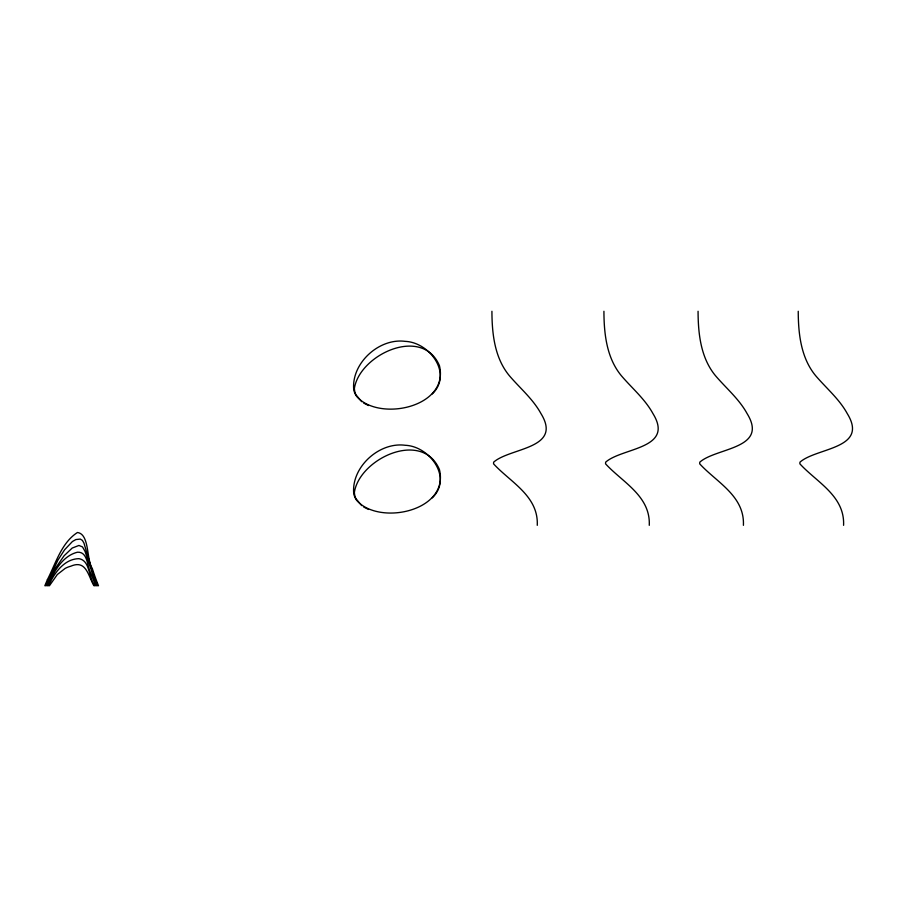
<?xml version="1.0" encoding="UTF-8"?>
<svg xmlns="http://www.w3.org/2000/svg" width="897" height="897" viewBox="0 0 897 897"><rect width="100%" height="100%" fill="white"/><g stroke="black" fill="none" stroke-linecap="round" stroke-linejoin="round"><path stroke-width="1.35" d="M432.264 393.962C453.019 373.903 429.708 342.295 405.197 341.365C378.949 337.81 350.985 363.509 353.766 389.993A19.252 18.366 49.2 0 0 356.614 396.396C379.039 422.218 449.61 407.216 439.429 365.606C422.218 325.319 359.619 354.719 354.393 388.367A15.698 15.507 49.6 0 0 355.907 394.714L361.715 401.699M432.264 497.88C453.019 477.832 429.708 446.213 405.197 445.282C378.949 441.728 350.985 467.427 353.766 493.922A19.252 18.366 49.2 0 0 356.614 500.313C379.039 526.135 449.61 511.133 439.429 469.523C422.218 429.237 359.619 458.636 354.393 492.285A15.698 15.507 49.6 0 0 355.907 498.631L361.715 505.616M368.521 405.545L363.711 403.078M368.521 509.462L363.711 507.007M843.584 525.328C844.929 495.873 816.595 482.171 799.855 463.805L799.956 462.168C816.505 447.502 869.081 449.049 847.284 413.618C839.278 398.997 826.305 388.21 815.631 375.675C800.875 357.836 798.296 333.583 798.24 311.27M743.411 525.328C744.768 495.873 716.423 482.171 699.682 463.805L699.783 462.168C716.333 447.502 768.908 449.049 747.111 413.618C739.117 398.997 726.133 388.21 715.458 375.675C700.703 357.836 698.135 333.583 698.068 311.27M649.271 525.328C650.617 495.873 622.283 482.171 605.542 463.805L605.643 462.168C622.193 447.502 674.768 449.049 652.971 413.618C644.965 398.997 631.993 388.21 621.318 375.675C606.563 357.836 603.984 333.583 603.928 311.27M537.269 525.328C538.626 495.873 510.281 482.171 493.541 463.805L493.642 462.168C510.202 447.502 562.767 449.049 540.981 413.618C532.975 398.997 520.002 388.21 509.328 375.675C494.561 357.836 491.993 333.583 491.926 311.27M47.406 579.619L44.85 585.73L45.769 585.73L57.98 560.042L64.595 549.771L72.41 541.53L75.853 539.568L80.281 539.086L82.367 540.375L83.937 543.044L93.153 574.114L97.582 585.73L98.502 585.73A208.396 208.396 0 0 1 92.268 568.373C86.347 559.885 89.722 534.051 77.434 532.504C61.388 542.842 55.76 563.406 47.406 579.619M48.83 580.942L46.689 585.73L47.608 585.73C53.798 572.376 61.882 556.095 77.422 552.216C88.13 551.554 86.975 566.792 90.945 573.396A219.956 219.956 0 0 0 95.744 585.73L96.663 585.73L84.98 551.251L82.49 546.912L78.936 545.454L72.209 548.045L64.136 555.714L55.401 568.317L48.83 580.942M50.501 581.693L48.528 585.73L49.447 585.73L57.307 574.54L65.145 568.418A25.138 25.138 0 0 1 70.728 566.231C86.359 559.392 88.13 575.829 93.905 585.73L94.824 585.73C88.287 578.206 90.541 560.569 78.936 558.674C65.526 558.853 56.085 570.75 50.501 581.693"/></g></svg>
